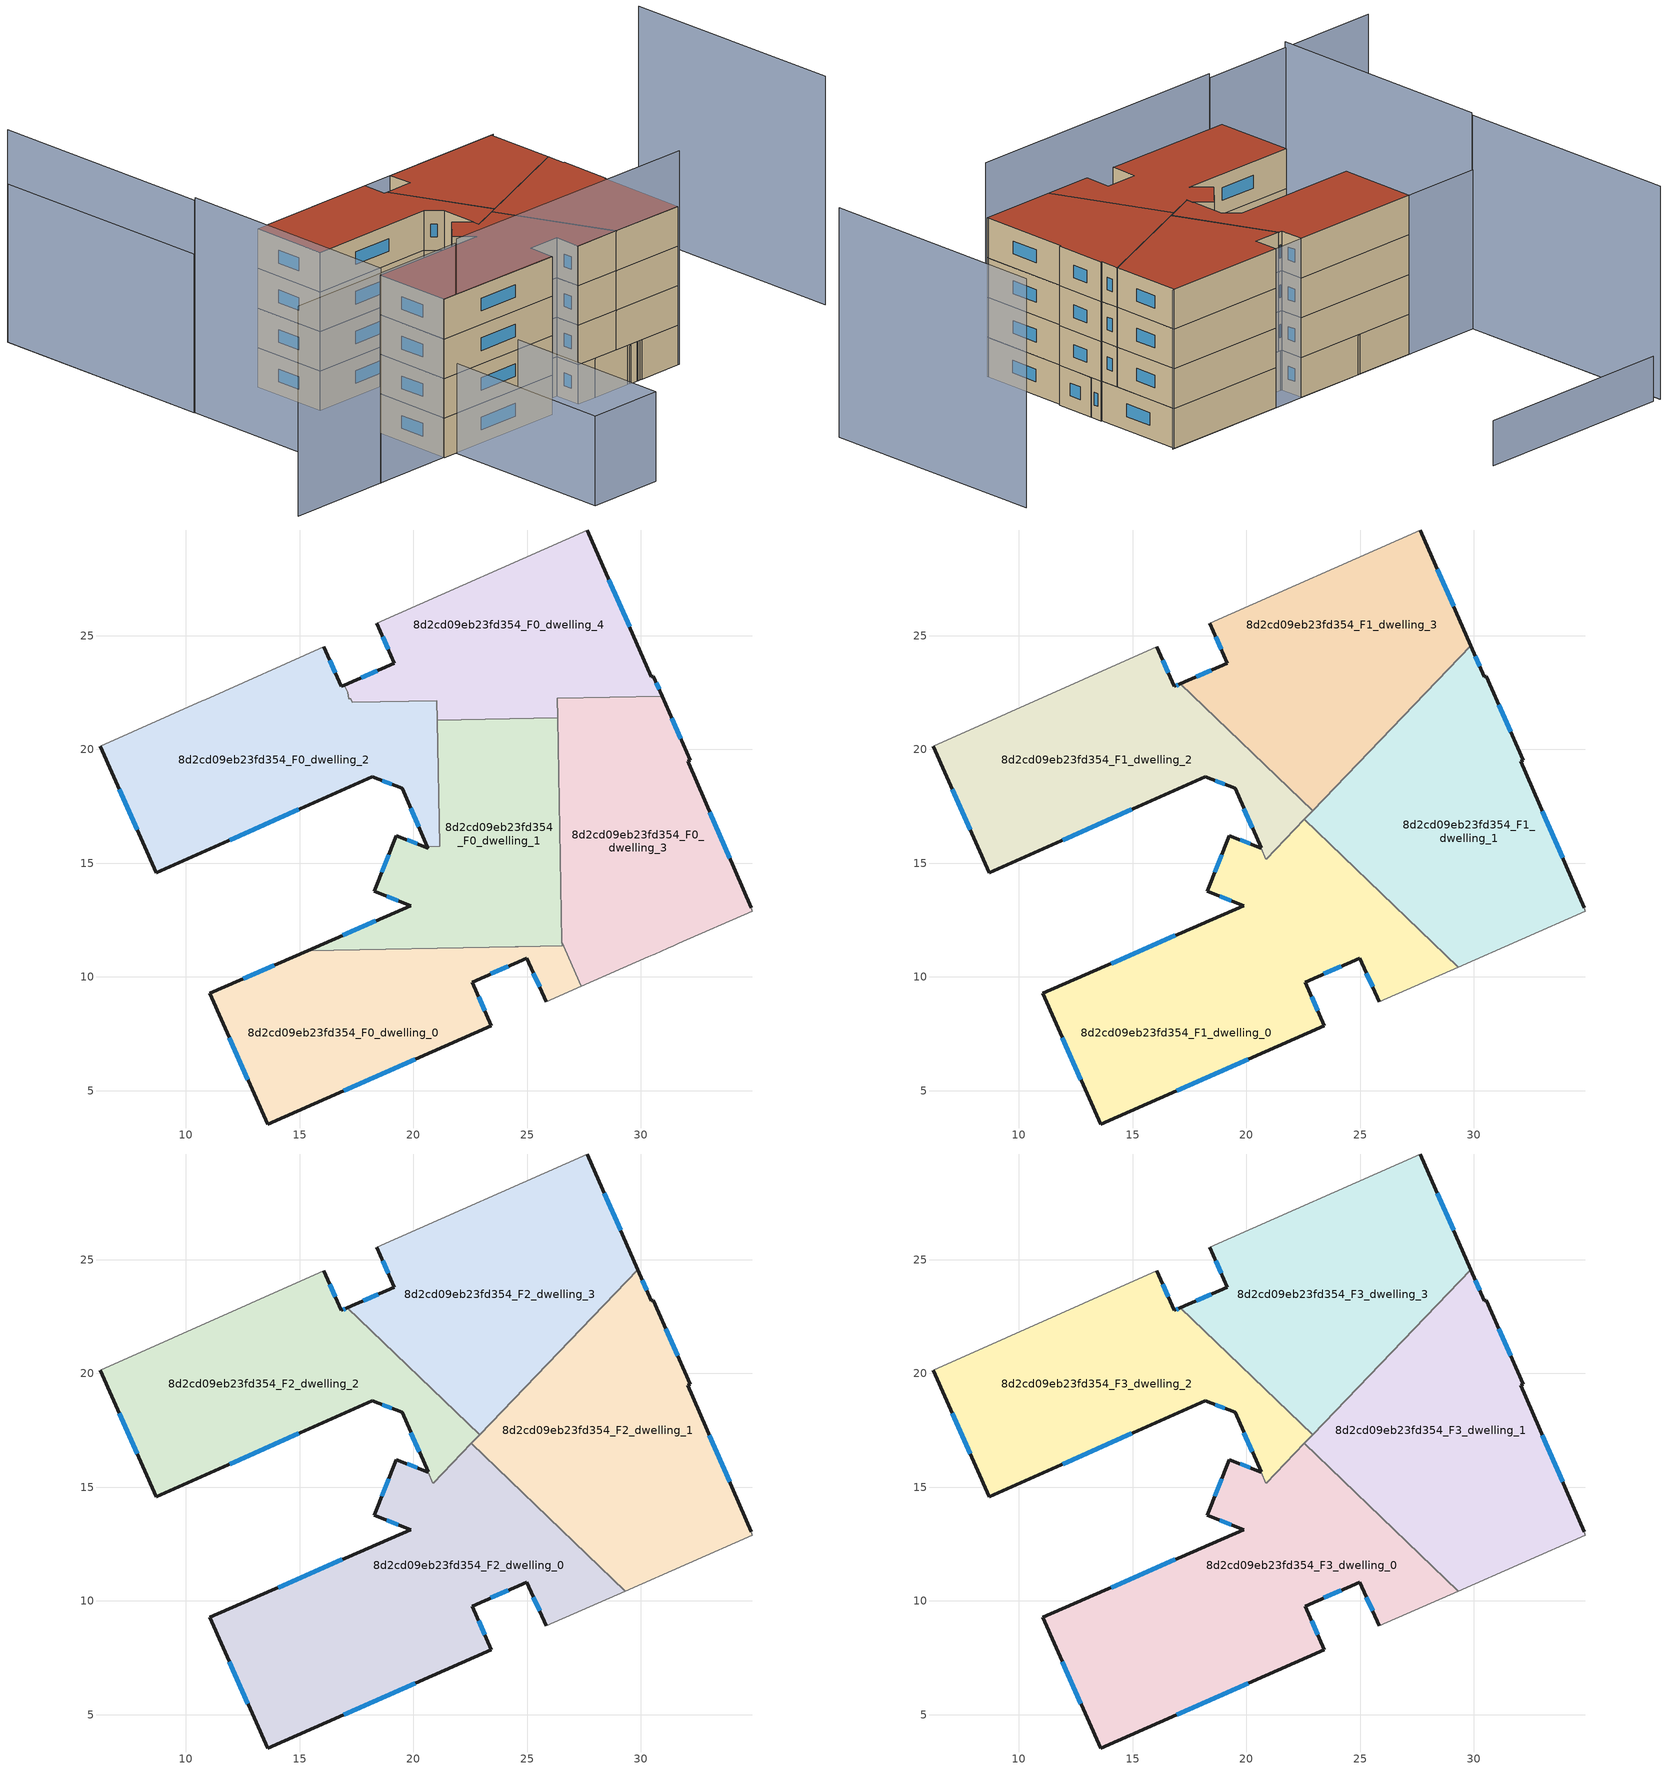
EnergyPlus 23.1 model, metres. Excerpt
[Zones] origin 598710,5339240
8d2cd09eb23fd354_F0_dwelling_0
 floor ground (EU_floor_Construction): 26.53,11.55 27.39,9.59 25.83,8.91 24.99,10.82 22.59,9.77 23.43,7.86 13.59,3.53 11.05,9.27 15.35,11.16 24.47,11.33 24.6,11.34 26.53,11.37 z0
 wall outside (EU_wall_Construction): 15.35,11.16 11.05,9.27 13.59,3.53 23.43,7.86 22.59,9.77 24.99,10.82 25.83,8.91 z0:3
 wall adiabatic (EU_wall_Construction): 25.83,8.91 27.39,9.59 z0:3
 wall to 8d2cd09eb23fd354_F0_dwelling_1 (EU_wall_Construction): 24.6,11.34 24.47,11.33 15.35,11.16 / 26.53,11.55 26.53,11.37 24.61,11.34 z0:3
 wall to 8d2cd09eb23fd354_F0_dwelling_3 (EU_wall_Construction): 27.39,9.59 26.53,11.55 z0:3
 window (EU_Window_Construction): 25.28,10.17 25.55,9.56 / 23.41,10.13 24.18,10.47 / 23.15,8.51 22.88,9.12 / 16.94,5 20.08,6.39 / 11.91,7.32 12.72,5.49 / 13.89,10.52 12.52,9.91 z1.02:1.98
8d2cd09eb23fd354_F0_dwelling_1
 floor ground (EU_floor_Construction): 26.34,21.39 26.53,11.37 15.35,11.16 19.87,13.14 18.29,13.76 19.25,16.21 20.65,15.66 20.62,15.72 21.15,15.73 21.05,21.29 z0
 wall outside (EU_wall_Construction): 20.65,15.66 19.25,16.21 18.29,13.76 19.87,13.14 15.35,11.16 / 20.65,15.66 20.62,15.72 z0:3
 wall to 8d2cd09eb23fd354_F0_dwelling_2 (EU_wall_Construction): 21.05,21.29 21.15,15.73 20.62,15.72 z0:3
 wall to 8d2cd09eb23fd354_F0_dwelling_4 (EU_wall_Construction): 26.34,21.39 21.05,21.29 z0:3
 wall to 8d2cd09eb23fd354_F0_dwelling_3 (EU_wall_Construction): 26.53,11.55 26.34,21.39 z0:3
 window (EU_Window_Construction): 20.17,15.85 19.72,16.02 / 18.34,12.46 16.89,11.83 / 18.83,13.55 19.33,13.35 / 18.92,15.38 18.61,14.59 z1.02:1.98
8d2cd09eb23fd354_F0_dwelling_2
 floor ground (EU_floor_Construction): 21.03,22.14 21.15,15.73 20.62,15.72 19.5,18.29 18.19,18.79 8.69,14.58 6.22,20.15 10.72,22.14 10.84,22.2 16.06,24.51 16.83,22.77 16.96,22.83 17.11,22.51 17.16,22.22 17.24,22.22 17.3,22.07 z0
 wall outside (EU_wall_Construction): 16.96,22.83 16.83,22.77 16.06,24.51 / 6.22,20.15 8.69,14.58 18.19,18.79 19.5,18.29 20.62,15.72 z0:3
 wall adiabatic (EU_wall_Construction): 16.06,24.51 10.84,22.2 10.72,22.14 6.22,20.15 z0:3
 wall to 8d2cd09eb23fd354_F0_dwelling_4 (EU_wall_Construction): 21.05,21.29 21.03,22.14 17.3,22.07 17.24,22.22 17.16,22.22 17.11,22.51 16.96,22.83 z0:3
 window (EU_Window_Construction): 16.56,23.36 16.32,23.92 / 19.88,17.41 20.24,16.6 / 18.64,18.62 19.06,18.46 / 11.92,16.01 14.96,17.36 / 7.06,18.25 7.85,16.47 z1.02:1.98
8d2cd09eb23fd354_F0_dwelling_3
 floor ground (EU_floor_Construction): 32.16,19.52 32.06,19.47 32.09,19.4 34.85,13.04 34.91,12.9 31.67,11.47 31.45,11.38 31.29,11.31 31.24,11.28 31.22,11.28 31.17,11.26 30.6,11.01 30.55,10.98 30.32,10.88 27.39,9.59 26.53,11.55 26.32,22.25 30.94,22.33 z0
 wall outside (EU_wall_Construction): 34.85,13.04 32.09,19.4 32.06,19.47 32.16,19.52 30.94,22.33 z0:3
 wall to 8d2cd09eb23fd354_F0_dwelling_4 (EU_wall_Construction): 30.94,22.33 26.32,22.25 26.34,21.4 z0:3
 wall adiabatic (EU_wall_Construction): 27.39,9.59 30.32,10.88 30.55,10.98 30.6,11.01 31.17,11.26 31.22,11.28 31.24,11.28 31.29,11.31 31.45,11.38 31.67,11.47 34.91,12.9 34.85,13.04 z0:3
 window (EU_Window_Construction): 31.74,20.48 31.35,21.38 / 33.91,15.21 33.03,17.24 z1.02:1.98
8d2cd09eb23fd354_F0_dwelling_4
 floor ground (EU_floor_Construction): 27.64,29.65 30.47,23.19 30.55,23.23 30.94,22.33 26.32,22.25 26.34,21.39 21.05,21.29 21.03,22.14 17.3,22.07 17.24,22.22 17.16,22.22 17.11,22.51 16.96,22.83 19.17,23.8 18.39,25.55 z0
 wall outside (EU_wall_Construction): 18.39,25.55 19.17,23.8 16.96,22.83 / 30.94,22.33 30.55,23.23 30.47,23.19 27.64,29.65 z0:3
 wall adiabatic (EU_wall_Construction): 27.64,29.65 18.39,25.55 z0:3
 window (EU_Window_Construction): 18.42,23.47 17.71,23.16 / 18.65,24.95 18.9,24.39 / 29.5,25.38 28.6,27.45 / 30.8,22.64 30.68,22.92 z1.02:1.98
8d2cd09eb23fd354_F1_dwelling_0
 floor to 8d2cd09eb23fd354_F0_dwelling_0 (EU_floor_Construction): 26.53,11.55 27.39,9.59 25.83,8.91 24.99,10.82 22.59,9.77 23.43,7.86 13.59,3.53 11.05,9.27 15.35,11.16 24.47,11.33 24.6,11.34 26.53,11.37 z3
 floor to 8d2cd09eb23fd354_F0_dwelling_1 (EU_floor_Construction): 26.5,13.12 26.53,11.37 24.6,11.34 24.47,11.33 15.35,11.16 19.87,13.14 18.29,13.76 19.25,16.21 20.65,15.66 20.86,15.17 22.54,16.92 z3
 floor to 8d2cd09eb23fd354_F0_dwelling_3 (EU_floor_Construction): 29.3,10.44 27.39,9.59 26.53,11.55 26.5,13.12 z3
 wall outside (EU_wall_Construction): 20.65,15.66 19.25,16.21 18.29,13.76 19.87,13.14 11.05,9.27 13.59,3.53 23.43,7.86 22.59,9.77 24.99,10.82 25.83,8.91 z3:6
 wall to 8d2cd09eb23fd354_F1_dwelling_2 (EU_wall_Construction): 22.54,16.92 20.86,15.17 20.65,15.66 z3:6
 wall to 8d2cd09eb23fd354_F1_dwelling_1 (EU_wall_Construction): 29.3,10.43 22.54,16.92 z3:6
 wall adiabatic (EU_wall_Construction): 25.83,8.91 29.3,10.43 z3:6
 window (EU_Window_Construction): 16.87,11.82 14.05,10.59 / 18.83,13.55 19.33,13.35 / 18.92,15.38 18.61,14.59 / 20.17,15.85 19.72,16.02 / 25.28,10.17 25.55,9.56 / 23.41,10.13 24.18,10.47 / 23.15,8.51 22.88,9.12 / 16.94,5 20.08,6.39 / 11.91,7.32 12.72,5.49 z4.02:4.98
8d2cd09eb23fd354_F1_dwelling_1
 floor to 8d2cd09eb23fd354_F0_dwelling_1 (EU_floor_Construction): 26.35,20.9 26.5,13.12 22.54,16.92 z3
 floor to 8d2cd09eb23fd354_F0_dwelling_3 (EU_floor_Construction): 32.16,19.52 32.06,19.47 32.09,19.4 34.85,13.04 34.91,12.9 31.67,11.47 31.45,11.38 31.29,11.31 31.24,11.28 31.22,11.28 31.17,11.26 30.6,11.01 30.55,10.98 30.32,10.88 29.3,10.44 26.5,13.12 26.35,20.9 27.67,22.27 30.94,22.33 z3
 floor to 8d2cd09eb23fd354_F0_dwelling_4 (EU_floor_Construction): 29.86,24.56 30.47,23.19 30.55,23.23 30.94,22.33 27.67,22.27 z3
 wall outside (EU_wall_Construction): 34.85,13.04 32.06,19.47 32.16,19.52 30.55,23.23 30.47,23.19 29.86,24.56 z3:6
 wall adiabatic (EU_wall_Construction): 29.3,10.43 34.91,12.9 34.85,13.04 z3:6
 wall to 8d2cd09eb23fd354_F1_dwelling_3 (EU_wall_Construction): 29.86,24.56 22.91,17.31 z3:6
 wall to 8d2cd09eb23fd354_F1_dwelling_2 (EU_wall_Construction): 22.91,17.31 22.54,16.92 z3:6
 window (EU_Window_Construction): 33.9,15.23 33.01,17.29 / 30.26,23.66 30.07,24.09 / 31.61,20.78 31.1,21.97 z4.02:4.98
8d2cd09eb23fd354_F1_dwelling_2
 floor to 8d2cd09eb23fd354_F0_dwelling_2 (EU_floor_Construction): 17.93,22.08 21.09,19.05 21.15,15.73 20.62,15.72 19.5,18.29 18.19,18.79 8.69,14.58 6.22,20.15 10.72,22.14 10.74,22.15 16.06,24.51 16.83,22.77 16.96,22.83 17.11,22.51 17.16,22.22 17.24,22.22 17.3,22.07 z3
 floor to 8d2cd09eb23fd354_F0_dwelling_1 (EU_floor_Construction): 22.91,17.31 20.86,15.17 20.62,15.72 21.15,15.73 21.09,19.05 z3
 floor to 8d2cd09eb23fd354_F0_dwelling_4 (EU_floor_Construction): 17.93,22.08 17.3,22.07 17.24,22.22 17.16,22.22 17.11,22.51 16.96,22.83 17.09,22.89 z3
 wall outside (EU_wall_Construction): 6.22,20.15 8.69,14.58 18.19,18.79 19.5,18.29 20.64,15.67 / 17.09,22.89 16.83,22.77 16.06,24.51 z3:6
 wall adiabatic (EU_wall_Construction): 16.06,24.51 6.22,20.15 z3:6
 wall to 8d2cd09eb23fd354_F1_dwelling_3 (EU_wall_Construction): 22.91,17.31 17.09,22.89 z3:6
 window (EU_Window_Construction): 19.89,17.4 20.26,16.56 / 18.64,18.62 19.06,18.46 / 11.92,16.01 14.96,17.36 / 7.06,18.25 7.85,16.47 / 16.56,23.36 16.32,23.92 / 17,22.85 16.92,22.81 z4.02:4.98
8d2cd09eb23fd354_F1_dwelling_3
 floor to 8d2cd09eb23fd354_F0_dwelling_3 (EU_floor_Construction): 27.67,22.27 26.35,20.9 26.32,22.25 z3
 floor to 8d2cd09eb23fd354_F0_dwelling_4 (EU_floor_Construction): 27.64,29.65 29.86,24.56 27.67,22.27 26.32,22.25 26.34,21.39 21.05,21.29 21.03,22.14 17.93,22.08 17.09,22.89 19.17,23.8 18.39,25.55 z3
 floor to 8d2cd09eb23fd354_F0_dwelling_2 (EU_floor_Construction): 21.03,22.14 21.09,19.05 17.93,22.08 z3
 floor to 8d2cd09eb23fd354_F0_dwelling_1 (EU_floor_Construction): 26.34,21.39 26.35,20.9 22.91,17.31 21.09,19.05 21.05,21.29 z3
 wall outside (EU_wall_Construction): 29.86,24.56 27.64,29.65 / 18.39,25.55 19.17,23.8 17.09,22.89 z3:6
 wall adiabatic (EU_wall_Construction): 27.64,29.65 18.39,25.55 z3:6
 window (EU_Window_Construction): 29.11,26.29 28.39,27.92 / 18.46,23.49 17.8,23.2 / 18.65,24.95 18.9,24.39 z4.02:4.98
8d2cd09eb23fd354_F2_dwelling_0
 floor to 8d2cd09eb23fd354_F1_dwelling_0 (EU_floor_Construction): 29.3,10.43 25.83,8.91 24.99,10.82 22.59,9.77 23.43,7.86 13.59,3.53 11.05,9.27 19.87,13.14 18.29,13.76 19.25,16.21 20.65,15.66 20.86,15.17 22.54,16.92 z6
 wall outside (EU_wall_Construction): 20.65,15.66 19.25,16.21 18.29,13.76 19.87,13.14 11.05,9.27 13.59,3.53 23.43,7.86 22.59,9.77 24.99,10.82 25.83,8.91 z6:9
 wall to 8d2cd09eb23fd354_F2_dwelling_2 (EU_wall_Construction): 22.54,16.92 20.86,15.17 20.65,15.66 z6:9
 wall to 8d2cd09eb23fd354_F2_dwelling_1 (EU_wall_Construction): 29.3,10.43 22.54,16.92 z6:9
 wall adiabatic (EU_wall_Construction): 25.83,8.91 29.3,10.43 z6:9
 window (EU_Window_Construction): 16.87,11.82 14.05,10.59 / 18.83,13.55 19.33,13.35 / 18.92,15.38 18.61,14.59 / 20.17,15.85 19.72,16.02 / 25.28,10.17 25.55,9.56 / 23.41,10.13 24.18,10.47 / 23.15,8.51 22.88,9.12 / 16.94,5 20.08,6.39 / 11.91,7.32 12.72,5.49 z7.02:7.98
8d2cd09eb23fd354_F2_dwelling_1
 floor to 8d2cd09eb23fd354_F1_dwelling_1 (EU_floor_Construction): 30.55,23.23 32.16,19.52 32.06,19.47 34.85,13.04 34.91,12.9 29.3,10.43 22.54,16.92 29.86,24.56 30.47,23.19 z6
 wall outside (EU_wall_Construction): 34.85,13.04 32.06,19.47 32.16,19.52 30.55,23.23 30.47,23.19 29.86,24.56 z6:9
 wall adiabatic (EU_wall_Construction): 29.3,10.43 34.91,12.9 34.85,13.04 z6:9
 wall to 8d2cd09eb23fd354_F2_dwelling_3 (EU_wall_Construction): 29.86,24.56 22.91,17.31 z6:9
 wall to 8d2cd09eb23fd354_F2_dwelling_2 (EU_wall_Construction): 22.91,17.31 22.54,16.92 z6:9
 window (EU_Window_Construction): 33.9,15.23 33.01,17.29 / 30.26,23.66 30.07,24.09 / 31.61,20.78 31.1,21.97 z7.02:7.98
8d2cd09eb23fd354_F2_dwelling_2
 floor to 8d2cd09eb23fd354_F1_dwelling_2 (EU_floor_Construction): 17.09,22.89 22.91,17.31 20.86,15.17 19.5,18.29 18.19,18.79 8.69,14.58 6.22,20.15 16.06,24.51 16.83,22.77 z6
 wall outside (EU_wall_Construction): 6.22,20.15 8.69,14.58 18.19,18.79 19.5,18.29 20.64,15.67 / 17.09,22.89 16.83,22.77 16.06,24.51 z6:9
 wall adiabatic (EU_wall_Construction): 16.06,24.51 6.22,20.15 z6:9
 wall to 8d2cd09eb23fd354_F2_dwelling_3 (EU_wall_Construction): 22.91,17.31 17.09,22.89 z6:9
 window (EU_Window_Construction): 19.89,17.4 20.26,16.56 / 18.64,18.62 19.06,18.46 / 11.92,16.01 14.96,17.36 / 7.06,18.25 7.85,16.47 / 16.56,23.36 16.32,23.92 / 17,22.85 16.92,22.81 z7.02:7.98
8d2cd09eb23fd354_F2_dwelling_3
 floor to 8d2cd09eb23fd354_F1_dwelling_3 (EU_floor_Construction): 27.64,29.65 29.86,24.56 22.91,17.31 17.09,22.89 19.17,23.8 18.39,25.55 z6
 wall outside (EU_wall_Construction): 29.86,24.56 27.64,29.65 / 18.39,25.55 19.17,23.8 17.09,22.89 z6:9
 wall adiabatic (EU_wall_Construction): 27.64,29.65 18.39,25.55 z6:9
 window (EU_Window_Construction): 29.11,26.29 28.39,27.92 / 18.46,23.49 17.8,23.2 / 18.65,24.95 18.9,24.39 z7.02:7.98
8d2cd09eb23fd354_F3_dwelling_0
 floor to 8d2cd09eb23fd354_F2_dwelling_0 (EU_floor_Construction): 29.3,10.43 25.83,8.91 24.99,10.82 22.59,9.77 23.43,7.86 13.59,3.53 11.05,9.27 19.87,13.14 18.29,13.76 19.25,16.21 20.65,15.66 20.86,15.17 22.54,16.92 z9
 wall outside (EU_wall_Construction): 20.65,15.66 19.25,16.21 18.29,13.76 19.87,13.14 11.05,9.27 13.59,3.53 23.43,7.86 22.59,9.77 24.99,10.82 25.83,8.91 z9:12
 wall to 8d2cd09eb23fd354_F3_dwelling_2 (EU_wall_Construction): 22.54,16.92 20.86,15.17 20.65,15.66 z9:12
 wall to 8d2cd09eb23fd354_F3_dwelling_1 (EU_wall_Construction): 29.3,10.43 22.54,16.92 z9:12
 wall adiabatic (EU_wall_Construction): 25.83,8.91 29.3,10.43 z9:12
 window (EU_Window_Construction): 16.87,11.82 14.05,10.59 / 18.83,13.55 19.33,13.35 / 18.92,15.38 18.61,14.59 / 20.17,15.85 19.72,16.02 / 25.28,10.17 25.55,9.56 / 23.41,10.13 24.18,10.47 / 23.15,8.51 22.88,9.12 / 16.94,5 20.08,6.39 / 11.91,7.32 12.72,5.49 z10.02:10.98
 roof outside (EU_roof_Construction): 25.83,8.91 29.3,10.43 22.54,16.92 20.86,15.17 20.65,15.66 19.25,16.21 18.29,13.76 19.87,13.14 11.05,9.27 13.59,3.53 23.43,7.86 22.59,9.77 24.99,10.82 z12
8d2cd09eb23fd354_F3_dwelling_1
 floor to 8d2cd09eb23fd354_F2_dwelling_1 (EU_floor_Construction): 30.55,23.23 32.16,19.52 32.06,19.47 34.85,13.04 34.91,12.9 29.3,10.43 22.54,16.92 29.86,24.56 30.47,23.19 z9
 wall outside (EU_wall_Construction): 34.85,13.04 32.06,19.47 32.16,19.52 30.55,23.23 30.47,23.19 29.86,24.56 z9:12
 wall adiabatic (EU_wall_Construction): 29.3,10.43 34.91,12.9 34.85,13.04 z9:12
 wall to 8d2cd09eb23fd354_F3_dwelling_3 (EU_wall_Construction): 29.86,24.56 22.91,17.31 z9:12
 wall to 8d2cd09eb23fd354_F3_dwelling_2 (EU_wall_Construction): 22.91,17.31 22.54,16.92 z9:12
 window (EU_Window_Construction): 33.9,15.23 33.01,17.29 / 30.26,23.66 30.07,24.09 / 31.61,20.78 31.1,21.97 z10.02:10.98
 roof outside (EU_roof_Construction): 34.91,12.9 34.85,13.04 32.06,19.47 32.16,19.52 30.55,23.23 30.47,23.19 29.86,24.56 22.54,16.92 29.3,10.43 z12
8d2cd09eb23fd354_F3_dwelling_2
 floor to 8d2cd09eb23fd354_F2_dwelling_2 (EU_floor_Construction): 17.09,22.89 22.91,17.31 20.86,15.17 19.5,18.29 18.19,18.79 8.69,14.58 6.22,20.15 16.06,24.51 16.83,22.77 z9
 wall outside (EU_wall_Construction): 6.22,20.15 8.69,14.58 18.19,18.79 19.5,18.29 20.64,15.67 / 17.09,22.89 16.83,22.77 16.06,24.51 z9:12
 wall adiabatic (EU_wall_Construction): 16.06,24.51 6.22,20.15 z9:12
 wall to 8d2cd09eb23fd354_F3_dwelling_3 (EU_wall_Construction): 22.91,17.31 17.09,22.89 z9:12
 window (EU_Window_Construction): 19.89,17.4 20.26,16.56 / 18.64,18.62 19.06,18.46 / 11.92,16.01 14.96,17.36 / 7.06,18.25 7.85,16.47 / 16.56,23.36 16.32,23.92 / 17,22.85 16.92,22.81 z10.02:10.98
 roof outside (EU_roof_Construction): 20.86,15.17 22.91,17.31 17.09,22.89 16.83,22.77 16.06,24.51 6.22,20.15 8.69,14.58 18.19,18.79 19.5,18.29 z12
8d2cd09eb23fd354_F3_dwelling_3
 floor to 8d2cd09eb23fd354_F2_dwelling_3 (EU_floor_Construction): 27.64,29.65 29.86,24.56 22.91,17.31 17.09,22.89 19.17,23.8 18.39,25.55 z9
 wall outside (EU_wall_Construction): 29.86,24.56 27.64,29.65 / 18.39,25.55 19.17,23.8 17.09,22.89 z9:12
 wall adiabatic (EU_wall_Construction): 27.64,29.65 18.39,25.55 z9:12
 window (EU_Window_Construction): 29.11,26.29 28.39,27.92 / 18.46,23.49 17.8,23.2 / 18.65,24.95 18.9,24.39 z10.02:10.98
 roof outside (EU_roof_Construction): 22.91,17.31 29.86,24.56 27.64,29.65 18.39,25.55 19.17,23.8 17.09,22.89 z12
shading: 14.72,4.09 35.05,12.96 z0:16.2; 20.14,-8.37 14.65,4 / 14.65,4 20.21,6.47 / 20.21,6.47 25.7,-5.9 / 25.7,-5.9 20.14,-8.37 z0:6.8; 48.5,19.05 41.16,35.63 z0:17.3; 0.23,-2.33 14.63,4.06 z0:15.9; 0.49,17.55 7.77,0.98 z0:16.3; -6.94,34.15 0.41,17.56 z0:16.1; 27.8,29.71 0.4,17.56 / 0.4,17.56 -6.94,34.11 z0:12; 8.25,40.81 -6.39,34.31 z0:3.4
[Building]
EU S2 Campaign: North Axis=0; Terrain=City; Solar Distribution=FullExterior
[Site:Location]
Vienna: Latitude=48; Longitude=16.5; Time Zone=1; Elevation=183
[SizingPeriod:WeatherFileDays]
AnnualSizingPeriod: Begin Month=1; Begin Day of Month=1; End Month=12; End Day of Month=31; Day of Week for Start Day=Monday; Use Weather File Daylight Saving Period=No; Use Weather File Rain and Snow Indicators=No
[MATERIAL]
EU_InternalMass_Material: Roughness=MediumRough; Thickness=0.1; Conductivity=1; Density=1800; Specific Heat=900; Thermal Absorptance=0.9; Solar Absorptance=0.7; Visible Absorptance=0.7
[MATERIAL:NOMASS] Roughness=MediumRough; Thermal Absorptance=0.9; Solar Absorptance=0.7; Visible Absorptance=0.7
Name | Thermal Resistance
EU_wall_NoMass | 0.942466
EU_roof_NoMass | 0.551687
EU_floor_NoMass | 0.66527
[WINDOWMATERIAL:SIMPLEGLAZINGSYSTEM]
EU_Window_SimpleGlazing: UFactor=2.03367; Solar Heat Gain Coefficient=0.65; Visible Transmittance=0.65
[CONSTRUCTION]
EU_wall_Construction: EU_wall_NoMass
EU_roof_Construction: EU_roof_NoMass
EU_floor_Construction: EU_floor_NoMass
EU_Window_Construction: EU_Window_SimpleGlazing
EU_InternalMass_Construction: EU_InternalMass_Material
[ZONE] Type=1; Multiplier=1; Ceiling Height=autocalculate; Floor Area=autocalculate; Part of Total Floor Area=Yes
Name | Volume
8d2cd09eb23fd354_F0_dwelling_0 | 199.846
8d2cd09eb23fd354_F1_dwelling_0; 8d2cd09eb23fd354_F2_dwelling_0; 8d2cd09eb23fd354_F3_dwelling_0 | 316.388
8d2cd09eb23fd354_F0_dwelling_1 | 199.337
8d2cd09eb23fd354_F1_dwelling_1; 8d2cd09eb23fd354_F2_dwelling_1; 8d2cd09eb23fd354_F3_dwelling_1 | 266.846
8d2cd09eb23fd354_F0_dwelling_2 | 240.41
8d2cd09eb23fd354_F1_dwelling_2; 8d2cd09eb23fd354_F2_dwelling_2; 8d2cd09eb23fd354_F3_dwelling_2 | 237.169
8d2cd09eb23fd354_F0_dwelling_3 | 226.474
8d2cd09eb23fd354_F1_dwelling_3; 8d2cd09eb23fd354_F2_dwelling_3; 8d2cd09eb23fd354_F3_dwelling_3 | 246.911
8d2cd09eb23fd354_F0_dwelling_4 | 201.217
[INTERNALMASS] Construction=EU_InternalMass_Construction
Name | Zone or ZoneList | Surface Area
8d2cd09eb23fd354_F0_dwelling_0_EU_InternalMass | 8d2cd09eb23fd354_F0_dwelling_0 | 66.6151
8d2cd09eb23fd354_F0_dwelling_1_EU_InternalMass | 8d2cd09eb23fd354_F0_dwelling_1 | 66.4459
8d2cd09eb23fd354_F0_dwelling_2_EU_InternalMass | 8d2cd09eb23fd354_F0_dwelling_2 | 80.139
8d2cd09eb23fd354_F0_dwelling_3_EU_InternalMass | 8d2cd09eb23fd354_F0_dwelling_3 | 75.4943
8d2cd09eb23fd354_F0_dwelling_4_EU_InternalMass | 8d2cd09eb23fd354_F0_dwelling_4 | 67.0718
8d2cd09eb23fd354_F1_dwelling_0_EU_InternalMass | 8d2cd09eb23fd354_F1_dwelling_0 | 105.461
8d2cd09eb23fd354_F1_dwelling_1_EU_InternalMass | 8d2cd09eb23fd354_F1_dwelling_1 | 88.9492
8d2cd09eb23fd354_F1_dwelling_2_EU_InternalMass | 8d2cd09eb23fd354_F1_dwelling_2 | 79.0572
8d2cd09eb23fd354_F1_dwelling_3_EU_InternalMass | 8d2cd09eb23fd354_F1_dwelling_3 | 82.304
8d2cd09eb23fd354_F2_dwelling_0_EU_InternalMass | 8d2cd09eb23fd354_F2_dwelling_0 | 105.461
8d2cd09eb23fd354_F2_dwelling_1_EU_InternalMass | 8d2cd09eb23fd354_F2_dwelling_1 | 88.9492
8d2cd09eb23fd354_F2_dwelling_2_EU_InternalMass | 8d2cd09eb23fd354_F2_dwelling_2 | 79.0572
8d2cd09eb23fd354_F2_dwelling_3_EU_InternalMass | 8d2cd09eb23fd354_F2_dwelling_3 | 82.304
8d2cd09eb23fd354_F3_dwelling_0_EU_InternalMass | 8d2cd09eb23fd354_F3_dwelling_0 | 105.461
8d2cd09eb23fd354_F3_dwelling_1_EU_InternalMass | 8d2cd09eb23fd354_F3_dwelling_1 | 88.9492
8d2cd09eb23fd354_F3_dwelling_2_EU_InternalMass | 8d2cd09eb23fd354_F3_dwelling_2 | 79.0572
8d2cd09eb23fd354_F3_dwelling_3_EU_InternalMass | 8d2cd09eb23fd354_F3_dwelling_3 | 82.304
[OTHEREQUIPMENT] Fuel Type=Electricity; Design Level Calculation Method=Watts/Area; Power per Zone Floor Area=1; Fraction Latent=0; Fraction Radiant=0; Fraction Lost=0; Carbon Dioxide Generation Rate=0; EndUse Subcategory=EU_Step8_InternalGains
Name | Zone or ZoneList or Space or SpaceList | Schedule
EU_Step8_InternalGain_8d2cd09eb23fd354_F0_dwelling_0_f000 | 8d2cd09eb23fd354_F0_dwelling_0 | EU_Step8_GainSchedule_8d2cd09eb23fd354_F0_dwelling_0_f000
EU_Step8_InternalGain_8d2cd09eb23fd354_F0_dwelling_1_f000 | 8d2cd09eb23fd354_F0_dwelling_1 | EU_Step8_GainSchedule_8d2cd09eb23fd354_F0_dwelling_1_f000
EU_Step8_InternalGain_8d2cd09eb23fd354_F0_dwelling_2_f000 | 8d2cd09eb23fd354_F0_dwelling_2 | EU_Step8_GainSchedule_8d2cd09eb23fd354_F0_dwelling_2_f000
EU_Step8_InternalGain_8d2cd09eb23fd354_F0_dwelling_3_f000 | 8d2cd09eb23fd354_F0_dwelling_3 | EU_Step8_GainSchedule_8d2cd09eb23fd354_F0_dwelling_3_f000
EU_Step8_InternalGain_8d2cd09eb23fd354_F0_dwelling_4_f000 | 8d2cd09eb23fd354_F0_dwelling_4 | EU_Step8_GainSchedule_8d2cd09eb23fd354_F0_dwelling_4_f000
EU_Step8_InternalGain_8d2cd09eb23fd354_F1_dwelling_0_f000 | 8d2cd09eb23fd354_F1_dwelling_0 | EU_Step8_GainSchedule_8d2cd09eb23fd354_F1_dwelling_0_f000
EU_Step8_InternalGain_8d2cd09eb23fd354_F1_dwelling_1_f000 | 8d2cd09eb23fd354_F1_dwelling_1 | EU_Step8_GainSchedule_8d2cd09eb23fd354_F1_dwelling_1_f000
EU_Step8_InternalGain_8d2cd09eb23fd354_F1_dwelling_2_f000 | 8d2cd09eb23fd354_F1_dwelling_2 | EU_Step8_GainSchedule_8d2cd09eb23fd354_F1_dwelling_2_f000
EU_Step8_InternalGain_8d2cd09eb23fd354_F1_dwelling_3_f000 | 8d2cd09eb23fd354_F1_dwelling_3 | EU_Step8_GainSchedule_8d2cd09eb23fd354_F1_dwelling_3_f000
EU_Step8_InternalGain_8d2cd09eb23fd354_F2_dwelling_0_f000 | 8d2cd09eb23fd354_F2_dwelling_0 | EU_Step8_GainSchedule_8d2cd09eb23fd354_F2_dwelling_0_f000
EU_Step8_InternalGain_8d2cd09eb23fd354_F2_dwelling_1_f000 | 8d2cd09eb23fd354_F2_dwelling_1 | EU_Step8_GainSchedule_8d2cd09eb23fd354_F2_dwelling_1_f000
EU_Step8_InternalGain_8d2cd09eb23fd354_F2_dwelling_2_f000 | 8d2cd09eb23fd354_F2_dwelling_2 | EU_Step8_GainSchedule_8d2cd09eb23fd354_F2_dwelling_2_f000
EU_Step8_InternalGain_8d2cd09eb23fd354_F2_dwelling_3_f000 | 8d2cd09eb23fd354_F2_dwelling_3 | EU_Step8_GainSchedule_8d2cd09eb23fd354_F2_dwelling_3_f000
EU_Step8_InternalGain_8d2cd09eb23fd354_F3_dwelling_0_f000 | 8d2cd09eb23fd354_F3_dwelling_0 | EU_Step8_GainSchedule_8d2cd09eb23fd354_F3_dwelling_0_f000
EU_Step8_InternalGain_8d2cd09eb23fd354_F3_dwelling_1_f000 | 8d2cd09eb23fd354_F3_dwelling_1 | EU_Step8_GainSchedule_8d2cd09eb23fd354_F3_dwelling_1_f000
EU_Step8_InternalGain_8d2cd09eb23fd354_F3_dwelling_2_f000 | 8d2cd09eb23fd354_F3_dwelling_2 | EU_Step8_GainSchedule_8d2cd09eb23fd354_F3_dwelling_2_f000
EU_Step8_InternalGain_8d2cd09eb23fd354_F3_dwelling_3_f000 | 8d2cd09eb23fd354_F3_dwelling_3 | EU_Step8_GainSchedule_8d2cd09eb23fd354_F3_dwelling_3_f000
[ZONEVENTILATION:DESIGNFLOWRATE] Schedule=EU_AlwaysOn; Design Flow Rate Calculation Method=AirChanges/Hour; Air Changes per Hour=0.530523; Ventilation Type=Natural; Fan Pressure Rise=0; Fan Total Efficiency=1; Constant Term Coefficient=1; Temperature Term Coefficient=0; Velocity Term Coefficient=0; Velocity Squared Term Coefficient=0; Minimum Indoor Temperature=-100; Maximum Indoor Temperature=100; Delta Temperature=-100; Minimum Outdoor Temperature=-100; Maximum Outdoor Temperature=100; Maximum Wind Speed=40
Name | Zone or ZoneList or Space or SpaceList
EU_ConstantAir_8d2cd09eb23fd354_F0_dwelling_0 | 8d2cd09eb23fd354_F0_dwelling_0
EU_ConstantAir_8d2cd09eb23fd354_F0_dwelling_1 | 8d2cd09eb23fd354_F0_dwelling_1
EU_ConstantAir_8d2cd09eb23fd354_F0_dwelling_2 | 8d2cd09eb23fd354_F0_dwelling_2
EU_ConstantAir_8d2cd09eb23fd354_F0_dwelling_3 | 8d2cd09eb23fd354_F0_dwelling_3
EU_ConstantAir_8d2cd09eb23fd354_F0_dwelling_4 | 8d2cd09eb23fd354_F0_dwelling_4
EU_ConstantAir_8d2cd09eb23fd354_F1_dwelling_0 | 8d2cd09eb23fd354_F1_dwelling_0
EU_ConstantAir_8d2cd09eb23fd354_F1_dwelling_1 | 8d2cd09eb23fd354_F1_dwelling_1
EU_ConstantAir_8d2cd09eb23fd354_F1_dwelling_2 | 8d2cd09eb23fd354_F1_dwelling_2
EU_ConstantAir_8d2cd09eb23fd354_F1_dwelling_3 | 8d2cd09eb23fd354_F1_dwelling_3
EU_ConstantAir_8d2cd09eb23fd354_F2_dwelling_0 | 8d2cd09eb23fd354_F2_dwelling_0
EU_ConstantAir_8d2cd09eb23fd354_F2_dwelling_1 | 8d2cd09eb23fd354_F2_dwelling_1
EU_ConstantAir_8d2cd09eb23fd354_F2_dwelling_2 | 8d2cd09eb23fd354_F2_dwelling_2
EU_ConstantAir_8d2cd09eb23fd354_F2_dwelling_3 | 8d2cd09eb23fd354_F2_dwelling_3
EU_ConstantAir_8d2cd09eb23fd354_F3_dwelling_0 | 8d2cd09eb23fd354_F3_dwelling_0
EU_ConstantAir_8d2cd09eb23fd354_F3_dwelling_1 | 8d2cd09eb23fd354_F3_dwelling_1
EU_ConstantAir_8d2cd09eb23fd354_F3_dwelling_2 | 8d2cd09eb23fd354_F3_dwelling_2
EU_ConstantAir_8d2cd09eb23fd354_F3_dwelling_3 | 8d2cd09eb23fd354_F3_dwelling_3
[HVACTEMPLATE:THERMOSTAT] Constant Heating Setpoint=20; Constant Cooling Setpoint=50
EU_HeatOnly_8d2cd09eb23fd354_F0_dwelling_0; EU_HeatOnly_8d2cd09eb23fd354_F0_dwelling_1; EU_HeatOnly_8d2cd09eb23fd354_F0_dwelling_2; EU_HeatOnly_8d2cd09eb23fd354_F0_dwelling_3; EU_HeatOnly_8d2cd09eb23fd354_F0_dwelling_4; EU_HeatOnly_8d2cd09eb23fd354_F1_dwelling_0; EU_HeatOnly_8d2cd09eb23fd354_F1_dwelling_1; EU_HeatOnly_8d2cd09eb23fd354_F1_dwelling_2; EU_HeatOnly_8d2cd09eb23fd354_F1_dwelling_3; EU_HeatOnly_8d2cd09eb23fd354_F2_dwelling_0; EU_HeatOnly_8d2cd09eb23fd354_F2_dwelling_1; EU_HeatOnly_8d2cd09eb23fd354_F2_dwelling_2; EU_HeatOnly_8d2cd09eb23fd354_F2_dwelling_3; EU_HeatOnly_8d2cd09eb23fd354_F3_dwelling_0; EU_HeatOnly_8d2cd09eb23fd354_F3_dwelling_1; EU_HeatOnly_8d2cd09eb23fd354_F3_dwelling_2; EU_HeatOnly_8d2cd09eb23fd354_F3_dwelling_3
[HVACTEMPLATE:ZONE:IDEALLOADSAIRSYSTEM] System Availability Schedule=EU_AlwaysOn; Maximum Heating Supply Air Temperature=50; Minimum Cooling Supply Air Temperature=13; Maximum Heating Supply Air Humidity Ratio=0.0156; Minimum Cooling Supply Air Humidity Ratio=0.0077; Heating Limit=NoLimit; Cooling Limit=NoLimit; Heating Availability Schedule=EU_AlwaysOn; Cooling Availability Schedule=EU_CoolingOff; Dehumidification Control Type=ConstantSensibleHeatRatio; Cooling Sensible Heat Ratio=0.7; Dehumidification Setpoint=60; Humidification Control Type=None; Humidification Setpoint=30; Outdoor Air Method=None; Outdoor Air Flow Rate per Person=0.00944; Outdoor Air Flow Rate per Zone Floor Area=0; Outdoor Air Flow Rate per Zone=0; Demand Controlled Ventilation Type=None; Outdoor Air Economizer Type=NoEconomizer; Heat Recovery Type=None; Sensible Heat Recovery Effectiveness=0.7; Latent Heat Recovery Effectiveness=0.65
Name | Template Thermostat
8d2cd09eb23fd354_F0_dwelling_0 | EU_HeatOnly_8d2cd09eb23fd354_F0_dwelling_0
8d2cd09eb23fd354_F0_dwelling_1 | EU_HeatOnly_8d2cd09eb23fd354_F0_dwelling_1
8d2cd09eb23fd354_F0_dwelling_2 | EU_HeatOnly_8d2cd09eb23fd354_F0_dwelling_2
8d2cd09eb23fd354_F0_dwelling_3 | EU_HeatOnly_8d2cd09eb23fd354_F0_dwelling_3
8d2cd09eb23fd354_F0_dwelling_4 | EU_HeatOnly_8d2cd09eb23fd354_F0_dwelling_4
8d2cd09eb23fd354_F1_dwelling_0 | EU_HeatOnly_8d2cd09eb23fd354_F1_dwelling_0
8d2cd09eb23fd354_F1_dwelling_1 | EU_HeatOnly_8d2cd09eb23fd354_F1_dwelling_1
8d2cd09eb23fd354_F1_dwelling_2 | EU_HeatOnly_8d2cd09eb23fd354_F1_dwelling_2
8d2cd09eb23fd354_F1_dwelling_3 | EU_HeatOnly_8d2cd09eb23fd354_F1_dwelling_3
8d2cd09eb23fd354_F2_dwelling_0 | EU_HeatOnly_8d2cd09eb23fd354_F2_dwelling_0
8d2cd09eb23fd354_F2_dwelling_1 | EU_HeatOnly_8d2cd09eb23fd354_F2_dwelling_1
8d2cd09eb23fd354_F2_dwelling_2 | EU_HeatOnly_8d2cd09eb23fd354_F2_dwelling_2
8d2cd09eb23fd354_F2_dwelling_3 | EU_HeatOnly_8d2cd09eb23fd354_F2_dwelling_3
8d2cd09eb23fd354_F3_dwelling_0 | EU_HeatOnly_8d2cd09eb23fd354_F3_dwelling_0
8d2cd09eb23fd354_F3_dwelling_1 | EU_HeatOnly_8d2cd09eb23fd354_F3_dwelling_1
8d2cd09eb23fd354_F3_dwelling_2 | EU_HeatOnly_8d2cd09eb23fd354_F3_dwelling_2
8d2cd09eb23fd354_F3_dwelling_3 | EU_HeatOnly_8d2cd09eb23fd354_F3_dwelling_3
[SIZING:ZONE] Zone Cooling Design Supply Air Temperature Input Method=SupplyAirTemperature; Zone Cooling Design Supply Air Temperature=13; Zone Heating Design Supply Air Temperature Input Method=SupplyAirTemperature; Zone Heating Design Supply Air Temperature=50; Zone Cooling Design Supply Air Humidity Ratio=0.008; Zone Heating Design Supply Air Humidity Ratio=0.008; Cooling Design Air Flow Method=DesignDay; Cooling Design Air Flow Rate=0; Cooling Minimum Air Flow per Zone Floor Area=0.000762; Cooling Minimum Air Flow=0; Cooling Minimum Air Flow Fraction=0.2; Heating Design Air Flow Method=DesignDay; Heating Design Air Flow Rate=0; Heating Maximum Air Flow per Zone Floor Area=0.002032; Heating Maximum Air Flow=0.141576; Heating Maximum Air Flow Fraction=0.3; Account for Dedicated Outdoor Air System=No; Dedicated Outdoor Air System Control Strategy=NeutralSupplyAir; Dedicated Outdoor Air Low Setpoint Temperature for Design=autosize; Dedicated Outdoor Air High Setpoint Temperature for Design=autosize; Zone Load Sizing Method=Sensible Load Only No Latent Load; Zone Latent Cooling Design Supply Air Humidity Ratio Input Method=HumidityRatioDifference; Zone Cooling Design Supply Air Humidity Ratio Difference=0.005; Zone Latent Heating Design Supply Air Humidity Ratio Input Method=HumidityRatioDifference; Zone Humidification Design Supply Air Humidity Ratio Difference=0.005
8d2cd09eb23fd354_F0_dwelling_0; 8d2cd09eb23fd354_F0_dwelling_1; 8d2cd09eb23fd354_F0_dwelling_2; 8d2cd09eb23fd354_F0_dwelling_3; 8d2cd09eb23fd354_F0_dwelling_4; 8d2cd09eb23fd354_F1_dwelling_0; 8d2cd09eb23fd354_F1_dwelling_1; 8d2cd09eb23fd354_F1_dwelling_2; 8d2cd09eb23fd354_F1_dwelling_3; 8d2cd09eb23fd354_F2_dwelling_0; 8d2cd09eb23fd354_F2_dwelling_1; 8d2cd09eb23fd354_F2_dwelling_2; 8d2cd09eb23fd354_F2_dwelling_3; 8d2cd09eb23fd354_F3_dwelling_0; 8d2cd09eb23fd354_F3_dwelling_1; 8d2cd09eb23fd354_F3_dwelling_2; 8d2cd09eb23fd354_F3_dwelling_3
[SCHEDULE:CONSTANT]
Name | Hourly Value
EU_AlwaysOn | 1
EU_CoolingOff | 0
[SCHEDULE:FILE] Column Number=1; Rows to Skip at Top=0; Number of Hours of Data=8760; Column Separator=Comma; Interpolate to Timestep=No; Minutes per Item=60; Adjust Schedule for Daylight Savings=Yes
Name | File
EU_Step8_GainSchedule_8d2cd09eb23fd354_F0_dwelling_0_f000 | ../../schedules/8d2cd09eb23fd354/8d2cd09eb23fd354_F0_dwelling_0_f000_gain.csv
EU_Step8_GainSchedule_8d2cd09eb23fd354_F0_dwelling_1_f000 | ../../schedules/8d2cd09eb23fd354/8d2cd09eb23fd354_F0_dwelling_1_f000_gain.csv
EU_Step8_GainSchedule_8d2cd09eb23fd354_F0_dwelling_2_f000 | ../../schedules/8d2cd09eb23fd354/8d2cd09eb23fd354_F0_dwelling_2_f000_gain.csv
EU_Step8_GainSchedule_8d2cd09eb23fd354_F0_dwelling_3_f000 | ../../schedules/8d2cd09eb23fd354/8d2cd09eb23fd354_F0_dwelling_3_f000_gain.csv
EU_Step8_GainSchedule_8d2cd09eb23fd354_F0_dwelling_4_f000 | ../../schedules/8d2cd09eb23fd354/8d2cd09eb23fd354_F0_dwelling_4_f000_gain.csv
EU_Step8_GainSchedule_8d2cd09eb23fd354_F1_dwelling_0_f000 | ../../schedules/8d2cd09eb23fd354/8d2cd09eb23fd354_F1_dwelling_0_f000_gain.csv
EU_Step8_GainSchedule_8d2cd09eb23fd354_F1_dwelling_1_f000 | ../../schedules/8d2cd09eb23fd354/8d2cd09eb23fd354_F1_dwelling_1_f000_gain.csv
EU_Step8_GainSchedule_8d2cd09eb23fd354_F1_dwelling_2_f000 | ../../schedules/8d2cd09eb23fd354/8d2cd09eb23fd354_F1_dwelling_2_f000_gain.csv
EU_Step8_GainSchedule_8d2cd09eb23fd354_F1_dwelling_3_f000 | ../../schedules/8d2cd09eb23fd354/8d2cd09eb23fd354_F1_dwelling_3_f000_gain.csv
EU_Step8_GainSchedule_8d2cd09eb23fd354_F2_dwelling_0_f000 | ../../schedules/8d2cd09eb23fd354/8d2cd09eb23fd354_F2_dwelling_0_f000_gain.csv
EU_Step8_GainSchedule_8d2cd09eb23fd354_F2_dwelling_1_f000 | ../../schedules/8d2cd09eb23fd354/8d2cd09eb23fd354_F2_dwelling_1_f000_gain.csv
EU_Step8_GainSchedule_8d2cd09eb23fd354_F2_dwelling_2_f000 | ../../schedules/8d2cd09eb23fd354/8d2cd09eb23fd354_F2_dwelling_2_f000_gain.csv
EU_Step8_GainSchedule_8d2cd09eb23fd354_F2_dwelling_3_f000 | ../../schedules/8d2cd09eb23fd354/8d2cd09eb23fd354_F2_dwelling_3_f000_gain.csv
EU_Step8_GainSchedule_8d2cd09eb23fd354_F3_dwelling_0_f000 | ../../schedules/8d2cd09eb23fd354/8d2cd09eb23fd354_F3_dwelling_0_f000_gain.csv
EU_Step8_GainSchedule_8d2cd09eb23fd354_F3_dwelling_1_f000 | ../../schedules/8d2cd09eb23fd354/8d2cd09eb23fd354_F3_dwelling_1_f000_gain.csv
EU_Step8_GainSchedule_8d2cd09eb23fd354_F3_dwelling_2_f000 | ../../schedules/8d2cd09eb23fd354/8d2cd09eb23fd354_F3_dwelling_2_f000_gain.csv
EU_Step8_GainSchedule_8d2cd09eb23fd354_F3_dwelling_3_f000 | ../../schedules/8d2cd09eb23fd354/8d2cd09eb23fd354_F3_dwelling_3_f000_gain.csv
